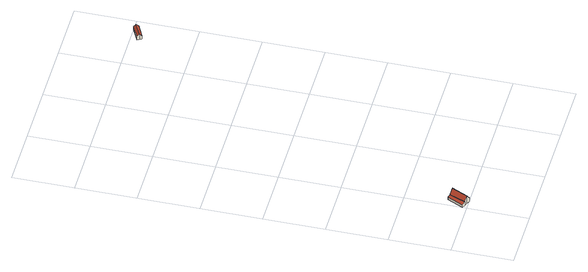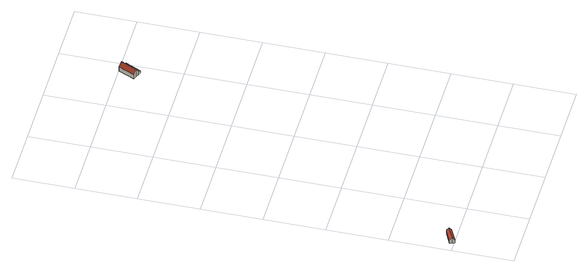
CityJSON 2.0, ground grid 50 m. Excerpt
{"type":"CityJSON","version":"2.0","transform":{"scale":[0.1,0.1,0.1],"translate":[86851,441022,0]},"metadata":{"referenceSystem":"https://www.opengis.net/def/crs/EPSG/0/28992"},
"CityObjects":{
"building1":{"type":"Building","attributes":{"TerrainHeight":-2.41,"bron_geo":"Lidar 15-30 punten - nov. 2008","bron_tex":"UltraCAM-X 10cm juni 2008","status":"1","voll_tex":"complete"},"geometry":[{"type":"MultiSurface","lod":"2","boundaries":[[[0,1,2,3]],[[3,2,4,5]],[[6,7,8,9]],[[10,11,12,13]],[[8,12,11,9]],[[7,14,12,8]],[[9,11,15,6]],[[1,13,16,2]],[[0,10,13,1]],[[3,17,10,0]],[[4,7,6,5]],[[2,16,14,4]],[[5,15,17,3]]],"semantics":{"surfaces":[{"type":"RoofSurface"},{"type":"GroundSurface"},{"type":"WallSurface"}],"values":[0,0,0,1,2,2,2,2,2,2,2,2,2]}}]},
"building2":{"type":"Building","attributes":{"TerrainHeight":-2.29,"bron_geo":"Lidar 15-30 punten - nov. 2008","bron_tex":"UltraCAM-X 10cm juni 2008","status":"1","voll_tex":"complete"},"geometry":[{"type":"MultiSurface","lod":"2","boundaries":[[[18,19,20,21]],[[22,23,19,18]],[[24,25,26,27]],[[20,27,26,21]],[[19,28,27,20]],[[21,26,29,18]],[[23,24,28,19]],[[22,25,24,23]],[[18,29,25,22]]],"semantics":{"surfaces":[{"type":"RoofSurface"},{"type":"GroundSurface"},{"type":"WallSurface"}],"values":[0,0,1,2,2,2,2,2,2]}}]}
},
"vertices":[
[87,2,39],[150,135,39],[123,147,76],[61,14,76],[94,159,36],[36,25,42],[36,25,32],[94,159,30],[73,168,25],[10,36,25],[87,2,0],[10,36,0],[73,168,0],[150,135,0],[94,159,0],[36,25,0],[123,147,0],[61,14,0],
[1307,2935,51],[1416,2987,51],[1408,3006,32],[1298,2953,32],[1315,2917,33],[1425,2968,32],[1425,2968,0],[1315,2917,0],[1298,2953,0],[1408,3006,0],[1416,2987,0],[1307,2935,0]
]}
